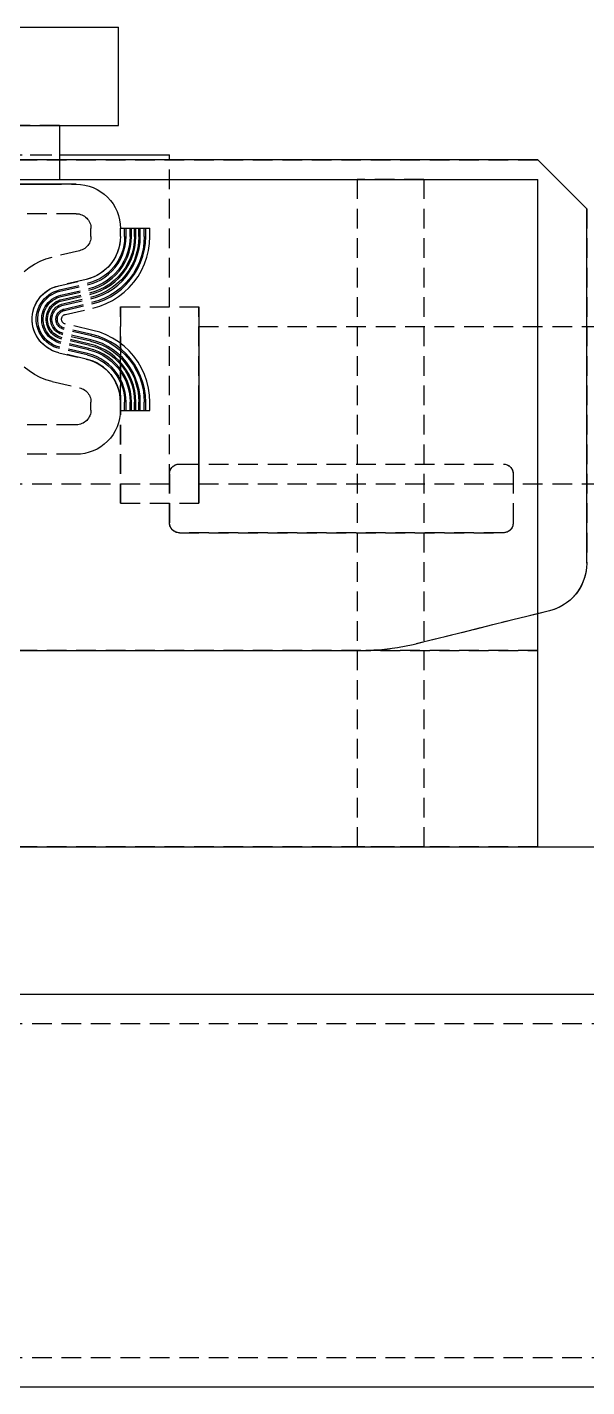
# Model space of a CAD drawing. Header units: metres. Extents: x -200 to 3000, y -1652 to 380.
# Drawn here: x 2640.5 to 2697.5, y -815 to -676.5 of the extents above; entities that cross this region are included whole.
import ezdxf

# ---------------------------------------------------------------- set-up
doc = ezdxf.new("R2010")
doc.units = ezdxf.units.M
doc.linetypes.add('DASHED2', pattern=[3, 2, -1])
doc.layers.add('GIZLI', color=8, linetype='DASHED2')
doc.layers.add('GORUNEN', color=7, linetype='Continuous')

msp = doc.modelspace()

# ---------------------------------------------------------------- linework, layer by layer
at = {"layer": 'GIZLI'}
for points in [[(2550.2, -676.5), (2649.8, -676.5)], [(2550.2, -676.5), (2649.8, -676.5)], [(2550.2, -676.5), (2649.8, -676.5)], [(2550.2, -676.5), (2649.8, -676.5)], [(2550.2, -676.5), (2649.8, -676.5)], [(2649.8, -686.5), (2649.8, -676.5)], [(2649.8, -686.5), (2649.8, -676.5)], [(2649.8, -686.5), (2649.8, -676.5)], [(2649.8, -686.5), (2649.8, -676.5)], [(2649.8, -686.5), (2649.8, -676.5)], [(2550.2, -686.5), (2649.8, -686.5)], [(2550.2, -686.5), (2649.8, -686.5)], [(2550.2, -686.5), (2649.8, -686.5)], [(2550.2, -686.5), (2649.8, -686.5)], [(2550.2, -686.5), (2649.8, -686.5)], [(2643.8, -686.5), (2631.8, -686.5)], [(2643.8, -686.5), (2631.8, -686.5)], [(2643.8, -686.5), (2631.8, -686.5)], [(2637.8, -686.5), (2643.8, -686.5)], [(2637.8, -686.5), (2643.8, -686.5)], [(2637.8, -686.5), (2643.8, -686.5)], [(2643.8, -686.5), (2643.8, -692.5)], [(2643.8, -686.5), (2643.8, -692.5)], [(2545, -689.5), (2655, -689.5)], [(2631.8, -689.5), (2643.8, -689.5)], [(2655, -723), (2655, -689.5)], [(2507.5, -690), (2692.5, -690)], [(2643.8, -690), (2643.8, -692.5)], [(2655, -723), (2655, -690)], [(2697.5, -695), (2692.5, -690)], [(2502.5, -692), (2692.5, -692)], [(2645.5, -692.5), (2630, -692.5)], [(2630, -692.5), (2645.5, -692.5)], [(2643.8, -692.5), (2631.8, -692.5)], [(2643.8, -692.5), (2631.8, -692.5)], [(2643.8, -692.5), (2631.8, -692.5)], [(2637.8, -692.5), (2643.8, -692.5)], [(2637.8, -692.5), (2643.8, -692.5)], [(2637.8, -692.5), (2643.8, -692.5)], [(2645.5, -692.5), (2645.941, -692.522), (2646.378, -692.586), (2646.806, -692.694), (2647.222, -692.843), (2647.621, -693.031), (2648, -693.258), (2648.355, -693.521), (2648.682, -693.818), (2648.979, -694.145), (2649.242, -694.5), (2649.469, -694.879), (2649.657, -695.278), (2649.806, -695.694), (2649.914, -696.122), (2649.978, -696.559), (2650, -697)], [(2645.5, -692.5), (2645.941, -692.522), (2646.378, -692.586), (2646.806, -692.694), (2647.222, -692.843), (2647.621, -693.031), (2648, -693.258), (2648.355, -693.521), (2648.682, -693.818), (2648.979, -694.145), (2649.242, -694.5), (2649.469, -694.879), (2649.657, -695.278), (2649.806, -695.694), (2649.914, -696.122), (2649.978, -696.559), (2650, -697)], [(2680.9, -692), (2674.1, -692)], [(2674.1, -692), (2677.5, -692)], [(2674.1, -692), (2674.1, -760)], [(2677.5, -692), (2680.9, -692)], [(2680.9, -692), (2680.9, -760)], [(2692.5, -740), (2692.5, -692)], [(2697.5, -695), (2697.5, -731.094)], [(2645.5, -695.5), (2630, -695.5)], [(2645.5, -695.5), (2630, -695.5)], [(2645.5, -695.5), (2645.647, -695.507), (2645.793, -695.529), (2645.935, -695.565), (2646.074, -695.614), (2646.207, -695.677), (2646.333, -695.753), (2646.452, -695.84), (2646.561, -695.939), (2646.66, -696.048), (2646.747, -696.167), (2646.823, -696.293), (2646.886, -696.426), (2646.935, -696.565), (2646.971, -696.707), (2646.993, -696.853), (2647, -697)], [(2645.5, -695.5), (2645.647, -695.507), (2645.793, -695.529), (2645.935, -695.565), (2646.074, -695.614), (2646.207, -695.677), (2646.333, -695.753), (2646.452, -695.84), (2646.561, -695.939), (2646.66, -696.048), (2646.747, -696.167), (2646.823, -696.293), (2646.886, -696.426), (2646.935, -696.565), (2646.971, -696.707), (2646.993, -696.853), (2647, -697)], [(2647, -697.807), (2646.993, -697.951), (2646.972, -698.094), (2646.938, -698.233), (2646.891, -698.369), (2646.831, -698.5), (2646.758, -698.624), (2646.674, -698.741), (2646.579, -698.849), (2646.474, -698.948), (2646.361, -699.036), (2646.239, -699.113), (2646.111, -699.177), (2645.977, -699.23), (2645.838, -699.269)], [(2647, -697.807), (2646.993, -697.951), (2646.972, -698.094), (2646.938, -698.233), (2646.891, -698.369), (2646.831, -698.5), (2646.758, -698.624), (2646.674, -698.741), (2646.579, -698.849), (2646.474, -698.948), (2646.361, -699.036), (2646.239, -699.113), (2646.111, -699.177), (2645.977, -699.23), (2645.838, -699.269)], [(2650, -697.807), (2649.982, -698.215), (2649.926, -698.619), (2649.835, -699.017), (2649.707, -699.404), (2649.545, -699.779), (2649.35, -700.137), (2649.123, -700.476), (2648.867, -700.793), (2648.583, -701.086), (2648.273, -701.351), (2647.941, -701.588), (2647.588, -701.794), (2647.219, -701.966), (2646.871, -702.093), (2646.514, -702.192)], [(2650, -697.807), (2649.979, -698.239), (2649.917, -698.666), (2649.815, -699.085), (2649.673, -699.493), (2649.492, -699.885), (2649.274, -700.258), (2649.022, -700.608), (2648.738, -700.933), (2648.423, -701.228), (2648.082, -701.493), (2647.717, -701.723), (2647.332, -701.918), (2646.93, -702.074), (2646.514, -702.192)], [(2650, -697.807), (2649.979, -698.239), (2649.917, -698.666), (2649.815, -699.085), (2649.673, -699.493), (2649.492, -699.885), (2649.274, -700.258), (2649.022, -700.608), (2648.738, -700.933), (2648.423, -701.228), (2648.082, -701.493), (2647.717, -701.723), (2647.332, -701.918), (2646.93, -702.074), (2646.514, -702.192)], [(2650, -697.807), (2649.979, -698.239), (2649.917, -698.666), (2649.815, -699.085), (2649.673, -699.493), (2649.492, -699.885), (2649.274, -700.258), (2649.022, -700.608), (2648.738, -700.933), (2648.423, -701.228), (2648.082, -701.493), (2647.717, -701.723), (2647.332, -701.918), (2646.93, -702.074), (2646.514, -702.192)], [(2650.428, -697.807), (2650.406, -698.28), (2650.338, -698.748), (2650.226, -699.207), (2650.07, -699.653), (2649.872, -700.082), (2649.634, -700.491), (2649.358, -700.875), (2649.046, -701.23), (2648.702, -701.554), (2648.328, -701.844), (2647.928, -702.096), (2647.506, -702.309), (2647.066, -702.481), (2646.611, -702.609)], [(2650.428, -697.807), (2650.406, -698.28), (2650.338, -698.748), (2650.226, -699.207), (2650.07, -699.653), (2649.872, -700.082), (2649.634, -700.491), (2649.358, -700.875), (2649.046, -701.23), (2648.702, -701.554), (2648.328, -701.844), (2647.928, -702.096), (2647.506, -702.309), (2647.066, -702.481), (2646.611, -702.609)], [(2646.643, -702.747), (2647.111, -702.615), (2647.564, -702.438), (2647.998, -702.219), (2648.409, -701.96), (2648.794, -701.662), (2649.148, -701.328), (2649.468, -700.963), (2649.752, -700.568), (2649.997, -700.148), (2650.201, -699.706), (2650.361, -699.247), (2650.477, -698.774), (2650.547, -698.293), (2650.57, -697.807)], [(2650.979, -697.807), (2650.953, -698.332), (2650.878, -698.852), (2650.753, -699.363), (2650.58, -699.859), (2650.36, -700.336), (2650.095, -700.79), (2649.788, -701.217), (2649.442, -701.612), (2649.059, -701.972), (2648.644, -702.294), (2648.199, -702.575), (2647.73, -702.812), (2647.24, -703.002), (2646.735, -703.145)], [(2650.979, -697.807), (2650.953, -698.332), (2650.878, -698.852), (2650.753, -699.363), (2650.58, -699.859), (2650.36, -700.336), (2650.095, -700.79), (2649.788, -701.217), (2649.442, -701.612), (2649.059, -701.972), (2648.644, -702.294), (2648.199, -702.575), (2647.73, -702.812), (2647.24, -703.002), (2646.735, -703.145)], [(2646.767, -703.283), (2647.285, -703.136), (2647.788, -702.941), (2648.269, -702.698), (2648.725, -702.41), (2649.151, -702.08), (2649.544, -701.71), (2649.899, -701.305), (2650.214, -700.867), (2650.485, -700.402), (2650.711, -699.912), (2650.889, -699.403), (2651.017, -698.879), (2651.094, -698.346), (2651.12, -697.807)], [(2651.429, -697.807), (2651.402, -698.376), (2651.32, -698.938), (2651.185, -699.491), (2650.998, -700.028), (2650.76, -700.544), (2650.473, -701.036), (2650.141, -701.497), (2649.766, -701.925), (2649.352, -702.315), (2648.902, -702.663), (2648.421, -702.967), (2647.914, -703.223), (2647.384, -703.43), (2646.836, -703.584)], [(2651.429, -697.807), (2651.402, -698.376), (2651.32, -698.938), (2651.185, -699.491), (2650.998, -700.028), (2650.76, -700.544), (2650.473, -701.036), (2650.141, -701.497), (2649.766, -701.925), (2649.352, -702.315), (2648.902, -702.663), (2648.421, -702.967), (2647.914, -703.223), (2647.384, -703.43), (2646.836, -703.584)], [(2646.868, -703.722), (2647.429, -703.564), (2647.971, -703.352), (2648.491, -703.09), (2648.984, -702.779), (2649.444, -702.423), (2649.868, -702.023), (2650.252, -701.585), (2650.592, -701.113), (2650.885, -700.61), (2651.129, -700.081), (2651.321, -699.531), (2651.459, -698.965), (2651.543, -698.389), (2651.571, -697.807)], [(2651.88, -697.807), (2651.851, -698.419), (2651.763, -699.024), (2651.617, -699.619), (2651.416, -700.197), (2651.16, -700.752), (2650.851, -701.281), (2650.494, -701.778), (2650.09, -702.238), (2649.645, -702.658), (2649.161, -703.032), (2648.644, -703.359), (2648.097, -703.635), (2647.527, -703.857), (2646.938, -704.023)], [(2651.88, -697.807), (2651.851, -698.419), (2651.763, -699.024), (2651.617, -699.619), (2651.416, -700.197), (2651.16, -700.752), (2650.851, -701.281), (2650.494, -701.778), (2650.09, -702.238), (2649.645, -702.658), (2649.161, -703.032), (2648.644, -703.359), (2648.097, -703.635), (2647.527, -703.857), (2646.938, -704.023)], [(2646.97, -704.161), (2647.572, -703.991), (2648.155, -703.764), (2648.713, -703.482), (2649.242, -703.148), (2649.737, -702.765), (2650.192, -702.336), (2650.605, -701.866), (2650.97, -701.358), (2651.285, -700.818), (2651.547, -700.25), (2651.753, -699.659), (2651.902, -699.051), (2651.991, -698.432), (2652.021, -697.807)], [(2647, -697.807), (2647, -697)], [(2647, -697.807), (2647, -697)], [(2652.43, -697.807), (2652.398, -698.471), (2652.303, -699.129), (2652.145, -699.775), (2651.926, -700.403), (2651.648, -701.006), (2651.313, -701.581), (2650.924, -702.12), (2650.486, -702.62), (2650.002, -703.076), (2649.477, -703.483), (2648.915, -703.838), (2648.321, -704.137), (2647.702, -704.379), (2647.062, -704.559)], [(2652.43, -697.807), (2652.398, -698.471), (2652.303, -699.129), (2652.145, -699.775), (2651.926, -700.403), (2651.648, -701.006), (2651.313, -701.581), (2650.924, -702.12), (2650.486, -702.62), (2650.002, -703.076), (2649.477, -703.483), (2648.915, -703.838), (2648.321, -704.137), (2647.702, -704.379), (2647.062, -704.559)], [(2647.094, -704.697), (2647.747, -704.513), (2648.379, -704.266), (2648.984, -703.961), (2649.558, -703.599), (2650.094, -703.183), (2650.588, -702.718), (2651.035, -702.208), (2651.431, -701.658), (2651.773, -701.072), (2652.057, -700.456), (2652.28, -699.815), (2652.442, -699.156), (2652.539, -698.485), (2652.572, -697.807)], [(2647.19, -705.114), (2647.883, -704.919), (2648.553, -704.658), (2649.195, -704.334), (2649.804, -703.95), (2650.372, -703.509), (2650.896, -703.016), (2651.371, -702.475), (2651.791, -701.891), (2652.153, -701.27), (2652.454, -700.616), (2652.691, -699.937), (2652.862, -699.238), (2652.965, -698.526), (2653, -697.807)], [(2650, -697.807), (2650, -696.957)], [(2650, -697.807), (2650, -696.957)], [(2650, -696.957), (2650.428, -696.957)], [(2650, -696.957), (2653, -696.957)], [(2650, -697.807), (2650, -697)], [(2650, -697.807), (2650, -697)], [(2650.428, -697.807), (2650.428, -696.957)], [(2650.428, -697.807), (2650.428, -696.957)], [(2650.428, -696.957), (2650.57, -696.957)], [(2650.57, -697.807), (2650.57, -696.957)], [(2650.57, -696.957), (2650.979, -696.957)], [(2650.979, -697.807), (2650.979, -696.957)], [(2650.979, -697.807), (2650.979, -696.957)], [(2650.979, -696.957), (2651.12, -696.957)], [(2651.12, -697.807), (2651.12, -696.957)], [(2651.12, -696.957), (2651.429, -696.957)], [(2651.429, -697.807), (2651.429, -696.957)], [(2651.429, -697.807), (2651.429, -696.957)], [(2651.429, -696.957), (2651.571, -696.957)], [(2651.571, -697.807), (2651.571, -696.957)], [(2651.571, -696.957), (2651.88, -696.957)], [(2651.88, -697.807), (2651.88, -696.957)], [(2651.88, -697.807), (2651.88, -696.957)], [(2651.88, -696.957), (2652.021, -696.957)], [(2652.021, -697.807), (2652.021, -696.957)], [(2652.021, -696.957), (2652.43, -696.957)], [(2652.43, -697.807), (2652.43, -696.957)], [(2652.43, -697.807), (2652.43, -696.957)], [(2652.43, -696.957), (2652.572, -696.957)], [(2652.572, -697.807), (2652.572, -696.957)], [(2652.572, -696.957), (2653, -696.957)], [(2653, -697.807), (2653, -696.957)], [(2645.838, -699.269), (2643.035, -699.917)], [(2645.838, -699.269), (2643.035, -699.917)], [(2640.19, -701.384), (2640.695, -700.98), (2641.237, -700.628), (2641.812, -700.332), (2642.413, -700.094), (2643.035, -699.917)], [(2640.19, -701.384), (2640.695, -700.98), (2641.237, -700.628), (2641.812, -700.332), (2642.413, -700.094), (2643.035, -699.917)], [(2646.514, -702.192), (2643.711, -702.84)], [(2643.711, -702.84), (2646.514, -702.192)], [(2643.711, -702.84), (2646.514, -702.192)], [(2643.711, -702.84), (2646.514, -702.192)], [(2643.711, -709.66), (2643.397, -709.572), (2643.093, -709.455), (2642.801, -709.31), (2642.524, -709.139), (2642.264, -708.942), (2642.023, -708.722), (2641.804, -708.481), (2641.608, -708.221), (2641.437, -707.943), (2641.293, -707.651), (2641.176, -707.347), (2641.089, -707.033), (2641.031, -706.712), (2641.003, -706.387), (2641.005, -706.061), (2641.038, -705.737), (2641.101, -705.417), (2641.193, -705.105), (2641.314, -704.802), (2641.462, -704.512), (2641.637, -704.237), (2641.837, -703.979), (2642.06, -703.741), (2642.304, -703.525), (2642.567, -703.333), (2642.846, -703.165), (2643.14, -703.025), (2643.422, -702.92), (2643.711, -702.84)], [(2643.711, -709.66), (2643.376, -709.565), (2643.053, -709.437), (2642.743, -709.277), (2642.451, -709.088), (2642.179, -708.87), (2641.93, -708.626), (2641.707, -708.359), (2641.511, -708.071), (2641.345, -707.766), (2641.21, -707.445), (2641.108, -707.112), (2641.039, -706.771), (2641.004, -706.424), (2641.004, -706.076), (2641.039, -705.729), (2641.108, -705.388), (2641.21, -705.055), (2641.345, -704.734), (2641.511, -704.429), (2641.707, -704.141), (2641.93, -703.874), (2642.179, -703.63), (2642.451, -703.412), (2642.743, -703.223), (2643.053, -703.063), (2643.376, -702.935), (2643.711, -702.84)], [(2643.711, -709.66), (2643.376, -709.565), (2643.053, -709.437), (2642.743, -709.277), (2642.451, -709.088), (2642.179, -708.87), (2641.93, -708.626), (2641.707, -708.359), (2641.511, -708.071), (2641.345, -707.766), (2641.21, -707.445), (2641.108, -707.112), (2641.039, -706.771), (2641.004, -706.424), (2641.004, -706.076), (2641.039, -705.729), (2641.108, -705.388), (2641.21, -705.055), (2641.345, -704.734), (2641.511, -704.429), (2641.707, -704.141), (2641.93, -703.874), (2642.179, -703.63), (2642.451, -703.412), (2642.743, -703.223), (2643.053, -703.063), (2643.376, -702.935), (2643.711, -702.84)], [(2643.711, -709.66), (2643.376, -709.565), (2643.053, -709.437), (2642.743, -709.277), (2642.451, -709.088), (2642.179, -708.87), (2641.93, -708.626), (2641.707, -708.359), (2641.511, -708.071), (2641.345, -707.766), (2641.21, -707.445), (2641.108, -707.112), (2641.039, -706.771), (2641.004, -706.424), (2641.004, -706.076), (2641.039, -705.729), (2641.108, -705.388), (2641.21, -705.055), (2641.345, -704.734), (2641.511, -704.429), (2641.707, -704.141), (2641.93, -703.874), (2642.179, -703.63), (2642.451, -703.412), (2642.743, -703.223), (2643.053, -703.063), (2643.376, -702.935), (2643.711, -702.84)], [(2643.808, -709.242), (2643.514, -709.159), (2643.23, -709.047), (2642.958, -708.907), (2642.702, -708.74), (2642.463, -708.549), (2642.245, -708.335), (2642.049, -708.101), (2641.877, -707.848), (2641.731, -707.58), (2641.613, -707.298), (2641.523, -707.006), (2641.463, -706.707), (2641.432, -706.403), (2641.432, -706.097), (2641.463, -705.793), (2641.523, -705.494), (2641.613, -705.202), (2641.731, -704.92), (2641.877, -704.652), (2642.049, -704.399), (2642.245, -704.165), (2642.463, -703.951), (2642.702, -703.76), (2642.958, -703.593), (2643.23, -703.453), (2643.514, -703.341), (2643.808, -703.258)], [(2643.808, -709.242), (2643.514, -709.159), (2643.23, -709.047), (2642.958, -708.907), (2642.702, -708.74), (2642.463, -708.549), (2642.245, -708.335), (2642.049, -708.101), (2641.877, -707.848), (2641.731, -707.58), (2641.613, -707.298), (2641.523, -707.006), (2641.463, -706.707), (2641.432, -706.403), (2641.432, -706.097), (2641.463, -705.793), (2641.523, -705.494), (2641.613, -705.202), (2641.731, -704.92), (2641.877, -704.652), (2642.049, -704.399), (2642.245, -704.165), (2642.463, -703.951), (2642.702, -703.76), (2642.958, -703.593), (2643.23, -703.453), (2643.514, -703.341), (2643.808, -703.258)], [(2643.84, -709.105), (2643.559, -709.025), (2643.288, -708.918), (2643.029, -708.784), (2642.785, -708.626), (2642.557, -708.443), (2642.349, -708.239), (2642.162, -708.016), (2641.998, -707.775), (2641.859, -707.519), (2641.746, -707.25), (2641.66, -706.971), (2641.602, -706.686), (2641.574, -706.396), (2641.574, -706.104), (2641.602, -705.814), (2641.66, -705.529), (2641.746, -705.25), (2641.859, -704.981), (2641.998, -704.725), (2642.162, -704.484), (2642.349, -704.261), (2642.557, -704.057), (2642.785, -703.874), (2643.029, -703.716), (2643.288, -703.582), (2643.559, -703.475), (2643.84, -703.395)], [(2643.808, -703.258), (2646.611, -702.609)], [(2643.808, -703.258), (2646.611, -702.609)], [(2643.84, -703.395), (2646.643, -702.747)], [(2643.932, -703.794), (2646.735, -703.145)], [(2643.932, -703.794), (2646.735, -703.145)], [(2643.964, -703.931), (2646.767, -703.283)], [(2643.932, -708.706), (2643.691, -708.638), (2643.457, -708.546), (2643.234, -708.431), (2643.024, -708.294), (2642.828, -708.137), (2642.649, -707.962), (2642.488, -707.77), (2642.347, -707.562), (2642.227, -707.342), (2642.13, -707.111), (2642.056, -706.871), (2642.007, -706.625), (2641.982, -706.375), (2641.982, -706.125), (2642.007, -705.875), (2642.056, -705.629), (2642.13, -705.389), (2642.227, -705.158), (2642.347, -704.938), (2642.488, -704.73), (2642.649, -704.538), (2642.828, -704.363), (2643.024, -704.206), (2643.234, -704.069), (2643.457, -703.954), (2643.691, -703.862), (2643.932, -703.794)], [(2643.932, -708.706), (2643.691, -708.638), (2643.457, -708.546), (2643.234, -708.431), (2643.024, -708.294), (2642.828, -708.137), (2642.649, -707.962), (2642.488, -707.77), (2642.347, -707.562), (2642.227, -707.342), (2642.13, -707.111), (2642.056, -706.871), (2642.007, -706.625), (2641.982, -706.375), (2641.982, -706.125), (2642.007, -705.875), (2642.056, -705.629), (2642.13, -705.389), (2642.227, -705.158), (2642.347, -704.938), (2642.488, -704.73), (2642.649, -704.538), (2642.828, -704.363), (2643.024, -704.206), (2643.234, -704.069), (2643.457, -703.954), (2643.691, -703.862), (2643.932, -703.794)], [(2643.964, -708.569), (2643.736, -708.504), (2643.516, -708.417), (2643.305, -708.308), (2643.107, -708.18), (2642.922, -708.032), (2642.753, -707.866), (2642.601, -707.684), (2642.468, -707.489), (2642.355, -707.281), (2642.263, -707.062), (2642.193, -706.836), (2642.147, -706.604), (2642.123, -706.368), (2642.123, -706.132), (2642.147, -705.896), (2642.193, -705.664), (2642.263, -705.438), (2642.355, -705.219), (2642.468, -705.011), (2642.601, -704.816), (2642.753, -704.634), (2642.922, -704.468), (2643.107, -704.32), (2643.305, -704.192), (2643.516, -704.083), (2643.736, -703.996), (2643.964, -703.931)], [(2644.033, -708.267), (2643.835, -708.211), (2643.644, -708.135), (2643.461, -708.041), (2643.288, -707.929), (2643.127, -707.8), (2642.98, -707.656), (2642.848, -707.498), (2642.732, -707.328), (2642.633, -707.147), (2642.554, -706.957), (2642.493, -706.76), (2642.452, -706.558), (2642.432, -706.353), (2642.432, -706.147), (2642.452, -705.942), (2642.493, -705.74), (2642.554, -705.543), (2642.633, -705.353), (2642.732, -705.172), (2642.848, -705.002), (2642.98, -704.844), (2643.127, -704.7), (2643.288, -704.571), (2643.461, -704.459), (2643.644, -704.365), (2643.835, -704.289), (2644.033, -704.233)], [(2644.033, -708.267), (2643.835, -708.211), (2643.644, -708.135), (2643.461, -708.041), (2643.288, -707.929), (2643.127, -707.8), (2642.98, -707.656), (2642.848, -707.498), (2642.732, -707.328), (2642.633, -707.147), (2642.554, -706.957), (2642.493, -706.76), (2642.452, -706.558), (2642.432, -706.353), (2642.432, -706.147), (2642.452, -705.942), (2642.493, -705.74), (2642.554, -705.543), (2642.633, -705.353), (2642.732, -705.172), (2642.848, -705.002), (2642.98, -704.844), (2643.127, -704.7), (2643.288, -704.571), (2643.461, -704.459), (2643.644, -704.365), (2643.835, -704.289), (2644.033, -704.233)], [(2644.065, -708.13), (2643.881, -708.077), (2643.702, -708.007), (2643.532, -707.919), (2643.371, -707.814), (2643.221, -707.694), (2643.084, -707.56), (2642.96, -707.413), (2642.853, -707.254), (2642.761, -707.085), (2642.687, -706.908), (2642.63, -706.725), (2642.592, -706.537), (2642.573, -706.346), (2642.573, -706.154), (2642.592, -705.963), (2642.63, -705.775), (2642.687, -705.592), (2642.761, -705.415), (2642.853, -705.246), (2642.96, -705.087), (2643.084, -704.94), (2643.221, -704.806), (2643.371, -704.686), (2643.532, -704.581), (2643.702, -704.493), (2643.881, -704.423), (2644.065, -704.37)], [(2644.135, -707.828), (2643.98, -707.784), (2643.83, -707.725), (2643.687, -707.651), (2643.552, -707.563), (2643.426, -707.463), (2643.311, -707.35), (2643.207, -707.226), (2643.117, -707.093), (2643.04, -706.951), (2642.977, -706.803), (2642.93, -706.649), (2642.898, -706.491), (2642.882, -706.331), (2642.882, -706.169), (2642.898, -706.009), (2642.93, -705.851), (2642.977, -705.697), (2643.04, -705.549), (2643.117, -705.407), (2643.207, -705.274), (2643.311, -705.15), (2643.426, -705.037), (2643.552, -704.937), (2643.687, -704.849), (2643.83, -704.775), (2643.98, -704.716), (2644.135, -704.672)], [(2644.135, -707.828), (2643.98, -707.784), (2643.83, -707.725), (2643.687, -707.651), (2643.552, -707.563), (2643.426, -707.463), (2643.311, -707.35), (2643.207, -707.226), (2643.117, -707.093), (2643.04, -706.951), (2642.977, -706.803), (2642.93, -706.649), (2642.898, -706.491), (2642.882, -706.331), (2642.882, -706.169), (2642.898, -706.009), (2642.93, -705.851), (2642.977, -705.697), (2643.04, -705.549), (2643.117, -705.407), (2643.207, -705.274), (2643.311, -705.15), (2643.426, -705.037), (2643.552, -704.937), (2643.687, -704.849), (2643.83, -704.775), (2643.98, -704.716), (2644.135, -704.672)], [(2644.167, -707.691), (2644.025, -707.65), (2643.888, -707.596), (2643.758, -707.529), (2643.634, -707.449), (2643.52, -707.357), (2643.414, -707.254), (2643.32, -707.141), (2643.237, -707.02), (2643.167, -706.89), (2643.11, -706.755), (2643.067, -706.614), (2643.038, -706.47), (2643.023, -706.324), (2643.023, -706.176), (2643.038, -706.03), (2643.067, -705.886), (2643.11, -705.745), (2643.167, -705.61), (2643.237, -705.48), (2643.32, -705.359), (2643.414, -705.246), (2643.52, -705.143), (2643.634, -705.051), (2643.758, -704.971), (2643.888, -704.904), (2644.025, -704.85), (2644.167, -704.809)], [(2644.033, -704.233), (2646.836, -703.584)], [(2644.033, -704.233), (2646.836, -703.584)], [(2644.065, -704.37), (2646.868, -703.722)], [(2644.135, -704.672), (2646.938, -704.023)], [(2644.135, -704.672), (2646.938, -704.023)], [(2644.167, -704.809), (2646.97, -704.161)], [(2644.259, -705.208), (2647.062, -704.559)], [(2644.259, -705.208), (2647.062, -704.559)], [(2644.291, -705.345), (2647.094, -704.697)], [(2644.259, -707.292), (2644.157, -707.263), (2644.058, -707.224), (2643.963, -707.175), (2643.874, -707.117), (2643.791, -707.051), (2643.715, -706.976), (2643.646, -706.895), (2643.586, -706.807), (2643.536, -706.713), (2643.494, -706.615), (2643.463, -706.513), (2643.442, -706.409), (2643.431, -706.303), (2643.431, -706.197), (2643.442, -706.091), (2643.463, -705.987), (2643.494, -705.885), (2643.536, -705.787), (2643.586, -705.693), (2643.646, -705.605), (2643.715, -705.524), (2643.791, -705.449), (2643.874, -705.383), (2643.963, -705.325), (2644.058, -705.276), (2644.157, -705.237), (2644.259, -705.208)], [(2644.259, -707.292), (2644.157, -707.263), (2644.058, -707.224), (2643.963, -707.175), (2643.874, -707.117), (2643.791, -707.051), (2643.715, -706.976), (2643.646, -706.895), (2643.586, -706.807), (2643.536, -706.713), (2643.494, -706.615), (2643.463, -706.513), (2643.442, -706.409), (2643.431, -706.303), (2643.431, -706.197), (2643.442, -706.091), (2643.463, -705.987), (2643.494, -705.885), (2643.536, -705.787), (2643.586, -705.693), (2643.646, -705.605), (2643.715, -705.524), (2643.791, -705.449), (2643.874, -705.383), (2643.963, -705.325), (2644.058, -705.276), (2644.157, -705.237), (2644.259, -705.208)], [(2644.291, -707.155), (2644.202, -707.129), (2644.116, -707.095), (2644.034, -707.053), (2643.956, -707.003), (2643.884, -706.945), (2643.818, -706.88), (2643.759, -706.81), (2643.707, -706.733), (2643.663, -706.652), (2643.627, -706.567), (2643.6, -706.479), (2643.582, -706.388), (2643.573, -706.296), (2643.573, -706.204), (2643.582, -706.112), (2643.6, -706.021), (2643.627, -705.933), (2643.663, -705.848), (2643.707, -705.767), (2643.759, -705.69), (2643.818, -705.62), (2643.884, -705.555), (2643.956, -705.497), (2644.034, -705.447), (2644.116, -705.405), (2644.202, -705.371), (2644.291, -705.345)], [(2644.387, -706.737), (2644.339, -706.724), (2644.293, -706.705), (2644.249, -706.682), (2644.207, -706.655), (2644.168, -706.624), (2644.133, -706.589), (2644.101, -706.551), (2644.073, -706.51), (2644.049, -706.467), (2644.03, -706.421), (2644.015, -706.373), (2644.006, -706.324), (2644.001, -706.275), (2644.001, -706.225), (2644.006, -706.176), (2644.015, -706.127), (2644.03, -706.079), (2644.049, -706.033), (2644.073, -705.99), (2644.101, -705.949), (2644.133, -705.911), (2644.168, -705.876), (2644.207, -705.845), (2644.249, -705.818), (2644.293, -705.795), (2644.339, -705.776), (2644.387, -705.763)], [(2644.387, -705.763), (2647.19, -705.114)], [(2650, -715), (2650, -705)], [(2650, -705), (2650, -725)], [(2650, -715), (2650, -705)], [(2650, -705), (2650, -725)], [(2650, -705), (2658, -705)], [(2650, -705), (2658, -705)], [(2658, -715), (2658, -705)], [(2658, -705), (2658, -725)], [(2658, -715), (2658, -705)], [(2658, -705), (2658, -725)], [(2646.97, -708.339), (2644.167, -707.691)], [(2647.062, -707.941), (2644.259, -707.292)], [(2647.062, -707.941), (2644.259, -707.292)], [(2647.094, -707.803), (2644.291, -707.155)], [(2647.19, -707.386), (2644.387, -706.737)], [(2653, -714.693), (2652.965, -713.974), (2652.862, -713.262), (2652.691, -712.563), (2652.454, -711.884), (2652.153, -711.23), (2651.791, -710.609), (2651.371, -710.025), (2650.896, -709.484), (2650.372, -708.991), (2649.804, -708.55), (2649.195, -708.166), (2648.553, -707.842), (2647.883, -707.581), (2647.19, -707.386)], [(2658, -715), (2658, -707)], [(2658, -707), (2658, -723)], [(2658, -715), (2658, -707)], [(2658, -707), (2658, -723)], [(2658, -707), (2710, -707)], [(2658, -707), (2710, -707)], [(2646.643, -709.753), (2643.84, -709.105)], [(2646.735, -709.355), (2643.932, -708.706)], [(2646.735, -709.355), (2643.932, -708.706)], [(2646.767, -709.217), (2643.964, -708.569)], [(2646.836, -708.916), (2644.033, -708.267)], [(2646.836, -708.916), (2644.033, -708.267)], [(2646.868, -708.778), (2644.065, -708.13)], [(2646.938, -708.477), (2644.135, -707.828)], [(2646.938, -708.477), (2644.135, -707.828)], [(2646.836, -708.916), (2647.384, -709.07), (2647.914, -709.277), (2648.421, -709.533), (2648.902, -709.837), (2649.352, -710.185), (2649.766, -710.575), (2650.141, -711.003), (2650.473, -711.464), (2650.76, -711.956), (2650.998, -712.472), (2651.185, -713.009), (2651.32, -713.562), (2651.402, -714.124), (2651.429, -714.693)], [(2646.836, -708.916), (2647.384, -709.07), (2647.914, -709.277), (2648.421, -709.533), (2648.902, -709.837), (2649.352, -710.185), (2649.766, -710.575), (2650.141, -711.003), (2650.473, -711.464), (2650.76, -711.956), (2650.998, -712.472), (2651.185, -713.009), (2651.32, -713.562), (2651.402, -714.124), (2651.429, -714.693)], [(2651.571, -714.693), (2651.543, -714.111), (2651.459, -713.535), (2651.321, -712.969), (2651.129, -712.419), (2650.885, -711.89), (2650.592, -711.387), (2650.252, -710.915), (2649.868, -710.477), (2649.444, -710.077), (2648.984, -709.721), (2648.491, -709.41), (2647.971, -709.148), (2647.429, -708.936), (2646.868, -708.778)], [(2646.938, -708.477), (2647.527, -708.643), (2648.097, -708.865), (2648.644, -709.141), (2649.161, -709.468), (2649.645, -709.842), (2650.09, -710.262), (2650.494, -710.722), (2650.851, -711.219), (2651.16, -711.748), (2651.416, -712.303), (2651.617, -712.881), (2651.763, -713.476), (2651.851, -714.081), (2651.88, -714.693)], [(2646.938, -708.477), (2647.527, -708.643), (2648.097, -708.865), (2648.644, -709.141), (2649.161, -709.468), (2649.645, -709.842), (2650.09, -710.262), (2650.494, -710.722), (2650.851, -711.219), (2651.16, -711.748), (2651.416, -712.303), (2651.617, -712.881), (2651.763, -713.476), (2651.851, -714.081), (2651.88, -714.693)], [(2652.021, -714.693), (2651.991, -714.068), (2651.902, -713.449), (2651.753, -712.841), (2651.547, -712.25), (2651.285, -711.682), (2650.97, -711.142), (2650.605, -710.634), (2650.192, -710.164), (2649.737, -709.735), (2649.242, -709.352), (2648.713, -709.018), (2648.155, -708.736), (2647.572, -708.509), (2646.97, -708.339)], [(2647.062, -707.941), (2647.702, -708.121), (2648.321, -708.363), (2648.915, -708.662), (2649.477, -709.017), (2650.002, -709.424), (2650.486, -709.88), (2650.924, -710.38), (2651.313, -710.919), (2651.648, -711.494), (2651.926, -712.097), (2652.145, -712.725), (2652.303, -713.371), (2652.398, -714.029), (2652.43, -714.693)], [(2647.062, -707.941), (2647.702, -708.121), (2648.321, -708.363), (2648.915, -708.662), (2649.477, -709.017), (2650.002, -709.424), (2650.486, -709.88), (2650.924, -710.38), (2651.313, -710.919), (2651.648, -711.494), (2651.926, -712.097), (2652.145, -712.725), (2652.303, -713.371), (2652.398, -714.029), (2652.43, -714.693)], [(2652.572, -714.693), (2652.539, -714.015), (2652.442, -713.344), (2652.28, -712.685), (2652.057, -712.044), (2651.773, -711.428), (2651.431, -710.842), (2651.035, -710.292), (2650.588, -709.782), (2650.094, -709.317), (2649.558, -708.901), (2648.984, -708.539), (2648.379, -708.234), (2647.747, -707.987), (2647.094, -707.803)], [(2643.711, -709.66), (2646.514, -710.308)], [(2646.514, -710.308), (2643.711, -709.66)], [(2646.514, -710.308), (2643.711, -709.66)], [(2646.514, -710.308), (2643.711, -709.66)], [(2646.611, -709.891), (2643.808, -709.242)], [(2646.611, -709.891), (2643.808, -709.242)], [(2650, -714.693), (2649.982, -714.285), (2649.926, -713.881), (2649.835, -713.483), (2649.707, -713.096), (2649.545, -712.721), (2649.35, -712.363), (2649.123, -712.024), (2648.867, -711.707), (2648.583, -711.414), (2648.273, -711.149), (2647.941, -710.912), (2647.588, -710.706), (2647.219, -710.534), (2646.871, -710.407), (2646.514, -710.308)], [(2646.514, -710.308), (2646.93, -710.426), (2647.332, -710.582), (2647.717, -710.777), (2648.082, -711.007), (2648.423, -711.272), (2648.738, -711.567), (2649.022, -711.892), (2649.274, -712.242), (2649.492, -712.615), (2649.673, -713.007), (2649.815, -713.415), (2649.917, -713.834), (2649.979, -714.261), (2650, -714.693)], [(2646.514, -710.308), (2646.93, -710.426), (2647.332, -710.582), (2647.717, -710.777), (2648.082, -711.007), (2648.423, -711.272), (2648.738, -711.567), (2649.022, -711.892), (2649.274, -712.242), (2649.492, -712.615), (2649.673, -713.007), (2649.815, -713.415), (2649.917, -713.834), (2649.979, -714.261), (2650, -714.693)], [(2646.514, -710.308), (2646.93, -710.426), (2647.332, -710.582), (2647.717, -710.777), (2648.082, -711.007), (2648.423, -711.272), (2648.738, -711.567), (2649.022, -711.892), (2649.274, -712.242), (2649.492, -712.615), (2649.673, -713.007), (2649.815, -713.415), (2649.917, -713.834), (2649.979, -714.261), (2650, -714.693)], [(2646.611, -709.891), (2647.066, -710.019), (2647.506, -710.191), (2647.928, -710.404), (2648.328, -710.656), (2648.702, -710.946), (2649.046, -711.27), (2649.358, -711.625), (2649.634, -712.009), (2649.872, -712.418), (2650.07, -712.847), (2650.226, -713.293), (2650.338, -713.752), (2650.406, -714.22), (2650.428, -714.693)], [(2646.611, -709.891), (2647.066, -710.019), (2647.506, -710.191), (2647.928, -710.404), (2648.328, -710.656), (2648.702, -710.946), (2649.046, -711.27), (2649.358, -711.625), (2649.634, -712.009), (2649.872, -712.418), (2650.07, -712.847), (2650.226, -713.293), (2650.338, -713.752), (2650.406, -714.22), (2650.428, -714.693)], [(2650.57, -714.693), (2650.547, -714.207), (2650.477, -713.726), (2650.361, -713.253), (2650.201, -712.794), (2649.997, -712.352), (2649.752, -711.932), (2649.468, -711.537), (2649.148, -711.172), (2648.794, -710.838), (2648.409, -710.54), (2647.998, -710.281), (2647.564, -710.062), (2647.111, -709.885), (2646.643, -709.753)], [(2646.735, -709.355), (2647.24, -709.498), (2647.73, -709.688), (2648.199, -709.925), (2648.644, -710.206), (2649.059, -710.528), (2649.442, -710.888), (2649.788, -711.283), (2650.095, -711.71), (2650.36, -712.164), (2650.58, -712.641), (2650.753, -713.137), (2650.878, -713.648), (2650.953, -714.168), (2650.979, -714.693)], [(2646.735, -709.355), (2647.24, -709.498), (2647.73, -709.688), (2648.199, -709.925), (2648.644, -710.206), (2649.059, -710.528), (2649.442, -710.888), (2649.788, -711.283), (2650.095, -711.71), (2650.36, -712.164), (2650.58, -712.641), (2650.753, -713.137), (2650.878, -713.648), (2650.953, -714.168), (2650.979, -714.693)], [(2651.12, -714.693), (2651.094, -714.154), (2651.017, -713.621), (2650.889, -713.097), (2650.711, -712.588), (2650.485, -712.098), (2650.214, -711.633), (2649.899, -711.195), (2649.544, -710.79), (2649.151, -710.42), (2648.725, -710.09), (2648.269, -709.802), (2647.788, -709.559), (2647.285, -709.364), (2646.767, -709.217)], [(2643.035, -712.583), (2642.413, -712.406), (2641.812, -712.168), (2641.237, -711.872), (2640.695, -711.52), (2640.19, -711.116)], [(2643.035, -712.583), (2642.413, -712.406), (2641.812, -712.168), (2641.237, -711.872), (2640.695, -711.52), (2640.19, -711.116)], [(2643.035, -712.583), (2645.838, -713.231)], [(2643.035, -712.583), (2645.838, -713.231)], [(2645.838, -713.231), (2645.977, -713.27), (2646.111, -713.323), (2646.239, -713.387), (2646.361, -713.464), (2646.474, -713.552), (2646.579, -713.651), (2646.674, -713.759), (2646.758, -713.876), (2646.831, -714), (2646.891, -714.131), (2646.938, -714.267), (2646.972, -714.406), (2646.993, -714.549), (2647, -714.693)], [(2645.838, -713.231), (2645.977, -713.27), (2646.111, -713.323), (2646.239, -713.387), (2646.361, -713.464), (2646.474, -713.552), (2646.579, -713.651), (2646.674, -713.759), (2646.758, -713.876), (2646.831, -714), (2646.891, -714.131), (2646.938, -714.267), (2646.972, -714.406), (2646.993, -714.549), (2647, -714.693)], [(2647, -715.5), (2646.993, -715.647), (2646.971, -715.793), (2646.935, -715.935), (2646.886, -716.074), (2646.823, -716.207), (2646.747, -716.333), (2646.66, -716.452), (2646.561, -716.561), (2646.452, -716.66), (2646.333, -716.747), (2646.207, -716.823), (2646.074, -716.886), (2645.935, -716.935), (2645.793, -716.971), (2645.647, -716.993), (2645.5, -717)], [(2650, -715.5), (2649.978, -715.941), (2649.914, -716.378), (2649.806, -716.806), (2649.657, -717.222), (2649.469, -717.621), (2649.242, -718), (2648.979, -718.355), (2648.682, -718.682), (2648.355, -718.979), (2648, -719.242), (2647.621, -719.469), (2647.222, -719.657), (2646.806, -719.806), (2646.378, -719.914), (2645.941, -719.978), (2645.5, -720)], [(2650, -715.5), (2649.978, -715.941), (2649.914, -716.378), (2649.806, -716.806), (2649.657, -717.222), (2649.469, -717.621), (2649.242, -718), (2648.979, -718.355), (2648.682, -718.682), (2648.355, -718.979), (2648, -719.242), (2647.621, -719.469), (2647.222, -719.657), (2646.806, -719.806), (2646.378, -719.914), (2645.941, -719.978), (2645.5, -720)], [(2647, -715.5), (2646.993, -715.647), (2646.971, -715.793), (2646.935, -715.935), (2646.886, -716.074), (2646.823, -716.207), (2646.747, -716.333), (2646.66, -716.452), (2646.561, -716.561), (2646.452, -716.66), (2646.333, -716.747), (2646.207, -716.823), (2646.074, -716.886), (2645.935, -716.935), (2645.793, -716.971), (2645.647, -716.993), (2645.5, -717)], [(2647, -715.5), (2647, -714.693)], [(2647, -715.5), (2647, -714.693)], [(2650, -715.5), (2650, -714.693)], [(2650, -715.5), (2650, -714.693)], [(2650, -715.543), (2650, -714.693)], [(2650, -715.543), (2650, -714.693)], [(2650, -725), (2650, -715)], [(2650, -725), (2650, -715)], [(2650, -715.543), (2650.428, -715.543)], [(2650, -715.543), (2653, -715.543)], [(2650.428, -715.543), (2650.428, -714.693)], [(2650.428, -715.543), (2650.428, -714.693)], [(2650.428, -715.543), (2650.57, -715.543)], [(2650.57, -715.543), (2650.57, -714.693)], [(2650.57, -715.543), (2650.979, -715.543)], [(2650.979, -715.543), (2650.979, -714.693)], [(2650.979, -715.543), (2650.979, -714.693)], [(2650.979, -715.543), (2651.12, -715.543)], [(2651.12, -715.543), (2651.12, -714.693)], [(2651.12, -715.543), (2651.429, -715.543)], [(2651.429, -715.543), (2651.429, -714.693)], [(2651.429, -715.543), (2651.429, -714.693)], [(2651.429, -715.543), (2651.571, -715.543)], [(2651.571, -715.543), (2651.571, -714.693)], [(2651.571, -715.543), (2651.88, -715.543)], [(2651.88, -715.543), (2651.88, -714.693)], [(2651.88, -715.543), (2651.88, -714.693)], [(2651.88, -715.543), (2652.021, -715.543)], [(2652.021, -715.543), (2652.021, -714.693)], [(2652.021, -715.543), (2652.43, -715.543)], [(2652.43, -715.543), (2652.43, -714.693)], [(2652.43, -715.543), (2652.43, -714.693)], [(2652.43, -715.543), (2652.572, -715.543)], [(2652.572, -715.543), (2652.572, -714.693)], [(2652.572, -715.543), (2653, -715.543)], [(2653, -715.543), (2653, -714.693)], [(2658, -725), (2658, -715)], [(2658, -723), (2658, -715)], [(2658, -725), (2658, -715)], [(2658, -723), (2658, -715)], [(2645.5, -717), (2603.4, -717)], [(2645.5, -717), (2603.4, -717)], [(2645.5, -720), (2603.4, -720)], [(2645.5, -720), (2603.4, -720)], [(2655, -722), (2655.005, -721.902), (2655.019, -721.805), (2655.043, -721.71), (2655.076, -721.617), (2655.118, -721.529), (2655.169, -721.444), (2655.227, -721.366), (2655.293, -721.293), (2655.366, -721.227), (2655.444, -721.169), (2655.529, -721.118), (2655.617, -721.076), (2655.71, -721.043), (2655.805, -721.019), (2655.902, -721.005), (2656, -721)], [(2655, -722), (2655.005, -721.905), (2655.018, -721.81), (2655.041, -721.717), (2655.072, -721.627), (2655.112, -721.54), (2655.16, -721.458), (2655.215, -721.38), (2655.278, -721.309), (2655.347, -721.243), (2655.421, -721.184), (2655.502, -721.133), (2655.587, -721.09), (2655.675, -721.054), (2655.767, -721.028), (2655.861, -721.01), (2655.93, -721.002), (2656, -721)], [(2656, -721), (2689, -721)], [(2656, -721), (2689, -721)], [(2689, -721), (2689.098, -721.005), (2689.195, -721.019), (2689.29, -721.043), (2689.383, -721.076), (2689.471, -721.118), (2689.556, -721.169), (2689.634, -721.227), (2689.707, -721.293), (2689.773, -721.366), (2689.831, -721.444), (2689.882, -721.529), (2689.924, -721.617), (2689.957, -721.71), (2689.981, -721.805), (2689.995, -721.902), (2690, -722)], [(2689, -721), (2689.095, -721.005), (2689.19, -721.018), (2689.283, -721.041), (2689.373, -721.072), (2689.46, -721.112), (2689.542, -721.16), (2689.62, -721.215), (2689.691, -721.278), (2689.757, -721.347), (2689.816, -721.421), (2689.867, -721.502), (2689.91, -721.587), (2689.946, -721.675), (2689.972, -721.767), (2689.99, -721.861), (2689.998, -721.93), (2690, -722)], [(2655, -727), (2655, -722)], [(2655, -722), (2655, -727)], [(2690, -722), (2690, -727)], [(2690, -722), (2690, -727)], [(2545, -723), (2655, -723)], [(2545, -723), (2655, -723)], [(2658, -723), (2710, -723)], [(2658, -723), (2705.5, -723)], [(2650, -725), (2658, -725)], [(2650, -725), (2658, -725)], [(2656, -728), (2655.902, -727.995), (2655.805, -727.981), (2655.71, -727.957), (2655.617, -727.924), (2655.529, -727.882), (2655.444, -727.831), (2655.366, -727.773), (2655.293, -727.707), (2655.227, -727.634), (2655.169, -727.556), (2655.118, -727.471), (2655.076, -727.383), (2655.043, -727.29), (2655.019, -727.195), (2655.005, -727.098), (2655, -727)], [(2656, -728), (2655.905, -727.995), (2655.81, -727.982), (2655.717, -727.959), (2655.627, -727.928), (2655.54, -727.888), (2655.458, -727.84), (2655.38, -727.785), (2655.309, -727.722), (2655.243, -727.653), (2655.184, -727.579), (2655.133, -727.498), (2655.09, -727.413), (2655.054, -727.325), (2655.028, -727.233), (2655.01, -727.139), (2655.002, -727.07), (2655, -727)], [(2690, -727), (2689.995, -727.098), (2689.981, -727.195), (2689.957, -727.29), (2689.924, -727.383), (2689.882, -727.471), (2689.831, -727.556), (2689.773, -727.634), (2689.707, -727.707), (2689.634, -727.773), (2689.556, -727.831), (2689.471, -727.882), (2689.383, -727.924), (2689.29, -727.957), (2689.195, -727.981), (2689.098, -727.995), (2689, -728)], [(2690, -727), (2689.995, -727.095), (2689.982, -727.19), (2689.959, -727.283), (2689.928, -727.373), (2689.888, -727.46), (2689.84, -727.542), (2689.785, -727.62), (2689.722, -727.691), (2689.653, -727.757), (2689.579, -727.816), (2689.498, -727.867), (2689.413, -727.91), (2689.325, -727.946), (2689.233, -727.972), (2689.139, -727.99), (2689.07, -727.998), (2689, -728)], [(2689, -728), (2656, -728)], [(2656, -728), (2689, -728)], [(2697.5, -731.094), (2697.475, -731.59), (2697.401, -732.082), (2697.279, -732.564), (2697.109, -733.031), (2696.894, -733.479), (2696.635, -733.904), (2696.336, -734.301), (2695.998, -734.666), (2695.626, -734.996), (2695.223, -735.287), (2694.793, -735.537), (2694.341, -735.742), (2694.029, -735.854), (2693.71, -735.945)], [(2693.71, -735.945), (2679.829, -739.406)], [(2692.5, -736.247), (2679.829, -739.406)], [(2679.829, -739.406), (2678.234, -739.735), (2676.618, -739.934), (2674.99, -740)], [(2679.829, -739.406), (2678.234, -739.735), (2676.618, -739.934), (2674.99, -740)], [(2502.5, -740), (2692.5, -740)], [(2692.5, -740), (2502.5, -740)], [(2525.01, -740), (2674.99, -740)], [(2525.01, -740), (2674.99, -740)], [(2692.5, -760), (2692.5, -740)], [(2320, -760), (2880, -760)], [(2692.5, -760), (2482.5, -760)], [(2482.5, -760), (2692.5, -760)], [(2680.9, -760), (2674.1, -760)], [(2674.1, -760), (2677.5, -760)], [(2677.5, -760), (2680.9, -760)], [(2320, -775), (2880, -775)], [(2410, -775), (2790, -775)], [(2410, -775), (2790, -775)], [(2410, -775), (2790, -775)], [(2410, -775), (2790, -775)], [(2410, -775), (2790, -775)], [(2410, -775), (2790, -775)], [(2410, -778), (2790, -778)], [(2410, -778), (2790, -778)], [(2410, -778), (2790, -778)], [(2410, -778), (2790, -778)], [(2410, -778), (2790, -778)], [(2410, -778), (2790, -778)], [(2410, -812), (2790, -812)], [(2410, -812), (2790, -812)], [(2410, -812), (2790, -812)], [(2410, -812), (2790, -812)], [(2410, -812), (2790, -812)], [(2410, -812), (2790, -812)], [(2410, -815), (2790, -815)], [(2410, -815), (2790, -815)], [(2410, -815), (2790, -815)], [(2410, -815), (2790, -815)], [(2410, -815), (2790, -815)]]:
    msp.add_lwpolyline(points, dxfattribs=at)
at = {"layer": 'GORUNEN'}
for points in [[(2550.2, -676.5), (2649.8, -676.5)], [(2649.8, -686.5), (2649.8, -676.5)], [(2550.2, -686.5), (2649.8, -686.5)], [(2643.8, -686.5), (2643.8, -690)], [(2643.8, -689.5), (2655, -689.5)], [(2655, -690), (2655, -689.5)], [(2692.5, -690), (2525.5, -690)], [(2697.5, -695), (2692.5, -690)], [(2525.5, -692), (2692.5, -692)], [(2692.5, -760), (2692.5, -692)], [(2697.5, -731.094), (2697.5, -695)], [(2697.5, -731.094), (2697.478, -731.567), (2697.41, -732.035), (2697.299, -732.496), (2697.145, -732.943), (2696.949, -733.375), (2696.714, -733.785), (2696.44, -734.172), (2696.131, -734.531), (2695.79, -734.859), (2695.419, -735.153), (2695.022, -735.411), (2694.602, -735.63), (2694.163, -735.809), (2693.71, -735.945)], [(2693.71, -735.945), (2692.5, -736.247)], [(2320, -760), (2880, -760)], [(2320, -775), (2880, -775)], [(2410, -815), (2790, -815)]]:
    msp.add_lwpolyline(points, dxfattribs=at)

doc.saveas('drawing.dxf')
